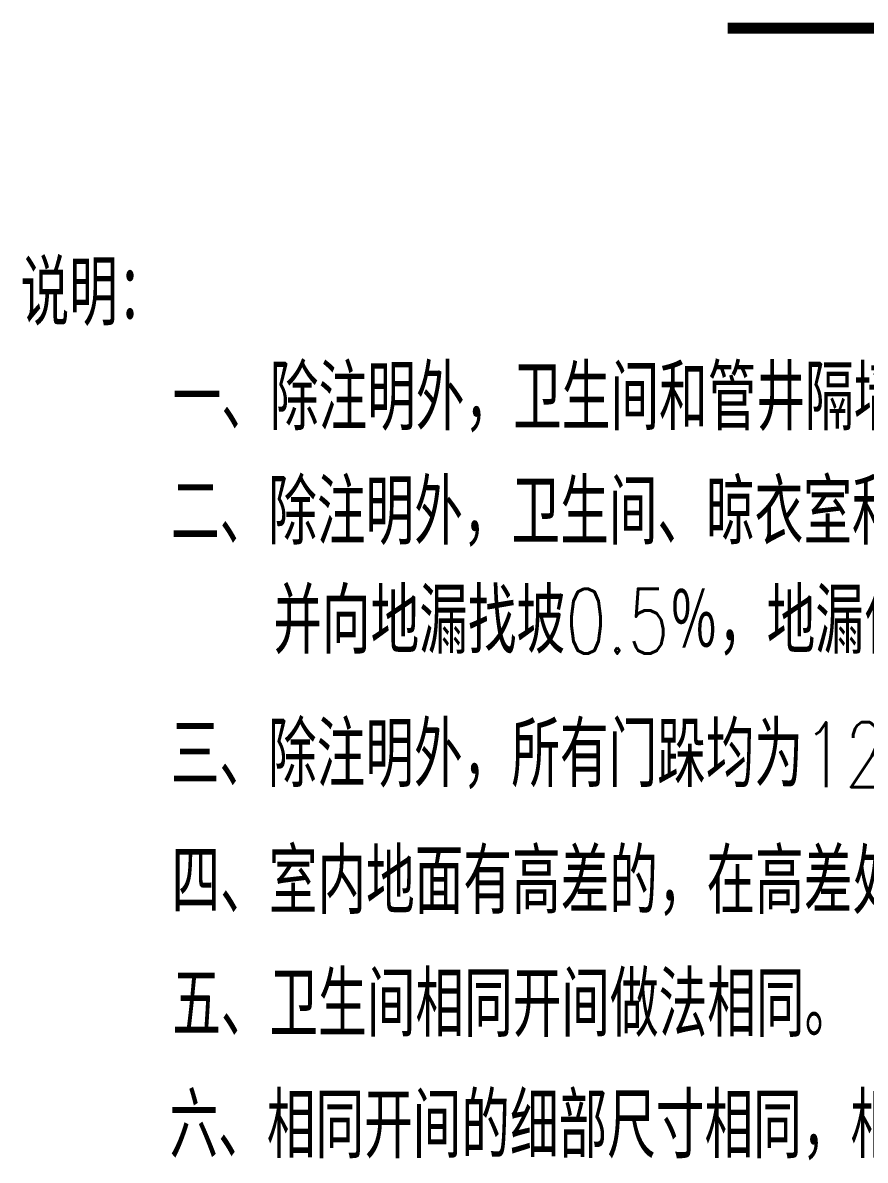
# Model space of a CAD drawing. Header units: millimetres. Extents: x 172649 to 472543, y 238332 to 449264.
# Drawn here: x 272163 to 277619, y 290258 to 297622 of the extents above; entities that cross this region are included whole.
import ezdxf

# ---------------------------------------------------------------- set-up
doc = ezdxf.new("R2010")
doc.units = ezdxf.units.MM
doc.header["$LTSCALE"] = 1000
doc.layers.add('DIM_SYMB', color=3, linetype='Continuous')
doc.layers.add('PUB_TEXT', color=7, linetype='Continuous')
doc.styles.add('HZ', font='geditxt.shx', dxfattribs={"width": 0.75, "bigfont": 'hzfs_1.shx'})

msp = doc.modelspace()

# ---------------------------------------------------------------- linework, layer by layer
at = {"layer": 'DIM_SYMB', "const_width": 70}
msp.add_lwpolyline([(276728, 297587.5), (279375, 297587.5)], dxfattribs=at)

# ---------------------------------------------------------------- texts
at = {"layer": 'PUB_TEXT', "linetype": 'Continuous', "style": 'HZ', "width": 0.75}
for s, p in [('说明：', (272148.4, 295662.5)), ('一、除注明外，卫生间和管井隔墙为120mm,其余墙厚均为180mm。', (273133.6, 294983.9)), ('二、除注明外，卫生间、晾衣室和洗衣房楼地面标高比同层地面低30mm。', (273123, 294243.5)), ('并向地漏找坡0.5％，地漏位置详见水工施图。', (273785.4, 293537.8)), ('三、除注明外，所有门跺均为120或与柱平或与墙边平。', (273121.2, 292673.7)), ('四、室内地面有高差的，在高差处墙身抹20厚1：2.5水泥砂浆（加5％的防水粉）', (273126.2, 291852.5)), ('五、卫生间相同开间做法相同。', (273130.7, 291057.3)), ('六、相同开间的细部尺寸相同，相同部位的做法相同。', (273113.1, 290271.7))]:
    msp.add_text(s, height=420, dxfattribs=at).set_placement(p)

doc.saveas('drawing.dxf')
